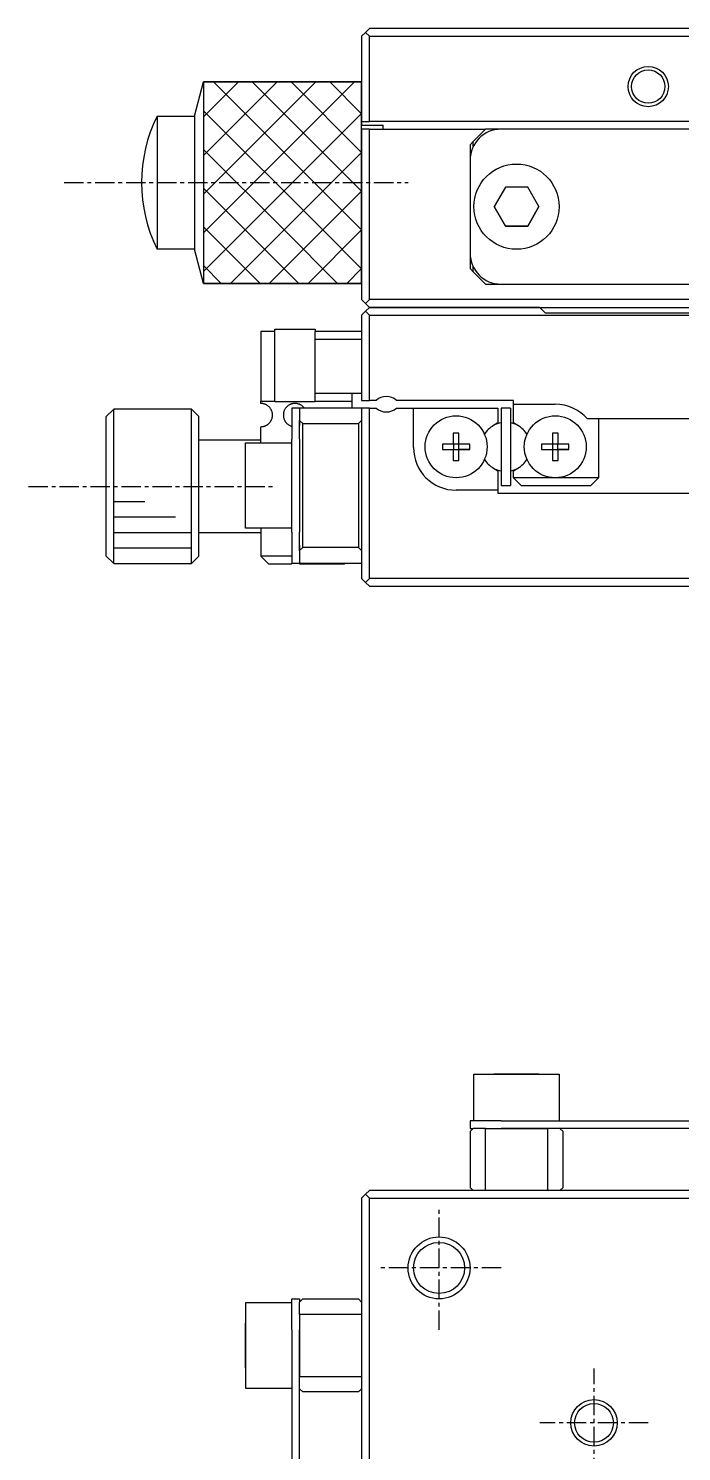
# Model space of a CAD drawing. Extents: x 10 to 479, y 10 to 256.
# Drawn here: x 295.7 to 337.8, y 164.2 to 256 of the extents above; entities that cross this region are included whole.
import ezdxf

# ---------------------------------------------------------------- set-up
doc = ezdxf.new("R2010")
doc.units = 0
doc.linetypes.add('CENTER', pattern=[2, 1.25, -0.25, 0.25, -0.25])
doc.layers.get('0').update_dxf_attribs({"linetype": 'CONTINUOUS'})
doc.layers.add('CENTER', color=1, linetype='CENTER')

msp = doc.modelspace()

# ---------------------------------------------------------------- linework, layer by layer
at = {"color": 7, "linetype": 'CONTINUOUS'}
for p, q in [((317.407, 255.741), (317.157, 255.491)), ((317.657, 255.991), (317.407, 255.741)), ((317.657, 255.491), (317.407, 255.741)), ((386.657, 255.991), (317.657, 255.991)), ((317.657, 249.991), (317.657, 255.491)), ((317.657, 255.491), (386.657, 255.491)), ((306.367, 250.341), (306.957, 252.541)), ((317.157, 252.541), (306.957, 252.541)), ((306.957, 252.541), (306.957, 239.541)), ((317.157, 239.541), (317.157, 252.541)), ((303.957, 250.341), (303.957, 241.741)), ((303.957, 250.341), (306.367, 250.341)), ((306.367, 250.341), (306.367, 241.741)), ((317.157, 249.991), (317.657, 249.991)), ((317.157, 249.991), (317.157, 249.741)), ((339.107, 249.991), (317.657, 249.991)), ((317.157, 249.741), (318.557, 249.741)), ((317.157, 249.491), (317.157, 249.741)), ((317.157, 249.491), (317.157, 238.491)), ((317.657, 249.491), (317.157, 249.491)), ((317.657, 238.491), (317.657, 249.491)), ((317.657, 249.491), (325.157, 249.491)), ((318.557, 249.491), (318.557, 249.741)), ((324.357, 248.691), (325.157, 249.491)), ((326.157, 249.491), (325.157, 249.491)), ((347.237, 249.491), (326.157, 249.491)), ((324.357, 248.691), (324.157, 248.491)), ((324.157, 248.491), (324.157, 247.491)), ((324.357, 248.363), (324.357, 248.691)), ((324.157, 247.491), (324.157, 241.491)), ((326.435, 245.741), (325.713, 244.491)), ((327.878, 245.741), (326.435, 245.741)), ((328.6, 244.491), (327.878, 245.741)), ((325.713, 244.491), (326.435, 243.241)), ((326.435, 243.241), (325.713, 244.491)), ((327.878, 243.241), (328.6, 244.491)), ((328.6, 244.491), (327.878, 243.241)), ((326.435, 243.241), (327.878, 243.241)), ((327.878, 243.241), (326.435, 243.241)), ((306.367, 241.741), (303.957, 241.741)), ((306.957, 239.541), (306.367, 241.741)), ((324.157, 241.491), (324.157, 240.491)), ((324.157, 240.491), (324.357, 240.291)), ((324.357, 240.291), (324.357, 240.62)), ((325.157, 239.491), (324.357, 240.291)), ((306.957, 239.541), (317.157, 239.541)), ((325.157, 239.491), (326.157, 239.491)), ((326.157, 239.491), (349.107, 239.491)), ((317.157, 238.491), (317.407, 238.241)), ((317.407, 238.241), (317.657, 238.491)), ((317.407, 238.241), (317.657, 237.991)), ((317.407, 237.741), (317.657, 237.991)), ((386.657, 238.491), (317.657, 238.491)), ((317.657, 237.991), (386.657, 237.991)), ((328.657, 237.991), (317.657, 237.991)), ((328.657, 237.991), (329.007, 237.641)), ((317.407, 237.741), (317.157, 237.491)), ((317.157, 237.491), (317.157, 231.991)), ((317.657, 237.491), (317.407, 237.741)), ((317.657, 237.491), (386.657, 237.491)), ((317.657, 231.991), (317.657, 237.491)), ((329.007, 237.641), (375.307, 237.641)), ((310.657, 236.441), (310.657, 231.941)), ((311.557, 236.441), (310.657, 236.441)), ((311.557, 231.891), (311.557, 236.591)), ((311.557, 236.591), (314.157, 236.591)), ((314.157, 236.591), (314.157, 236.441)), ((317.157, 236.441), (314.157, 236.441)), ((314.157, 235.941), (314.157, 236.441)), ((314.157, 235.941), (317.157, 235.941)), ((314.157, 232.441), (314.157, 235.941)), ((316.557, 232.441), (314.157, 232.441)), ((314.157, 231.941), (314.157, 232.441)), ((317.157, 232.441), (316.557, 232.441)), ((316.557, 231.941), (316.557, 232.441)), ((301.657, 231.441), (301.657, 231.425)), ((301.657, 231.441), (306.157, 231.441)), ((306.157, 231.441), (306.157, 221.441)), ((306.157, 231.441), (306.657, 230.941)), ((310.657, 231.941), (311.557, 231.941)), ((310.657, 231.791), (310.657, 231.941)), ((310.669, 231.791), (310.657, 231.791)), ((310.681, 231.791), (310.669, 231.791)), ((310.694, 231.79), (310.681, 231.791)), ((310.706, 231.79), (310.694, 231.79)), ((310.718, 231.789), (310.706, 231.79)), ((310.733, 231.787), (310.718, 231.789)), ((310.749, 231.786), (310.733, 231.787)), ((310.763, 231.784), (310.749, 231.786)), ((310.778, 231.781), (310.763, 231.784)), ((310.792, 231.779), (310.778, 231.781)), ((310.806, 231.776), (310.792, 231.779)), ((310.82, 231.773), (310.806, 231.776)), ((310.834, 231.77), (310.82, 231.773)), ((310.848, 231.767), (310.834, 231.77)), ((310.874, 231.759), (310.848, 231.767)), ((310.898, 231.751), (310.874, 231.759)), ((310.922, 231.743), (310.898, 231.751)), ((310.939, 231.736), (310.922, 231.743)), ((310.956, 231.729), (310.939, 231.736)), ((310.987, 231.715), (310.956, 231.729)), ((311.017, 231.699), (310.987, 231.715)), ((311.046, 231.682), (311.017, 231.699)), ((311.073, 231.665), (311.046, 231.682)), ((311.116, 231.634), (311.073, 231.665)), ((311.156, 231.601), (311.116, 231.634)), ((311.193, 231.566), (311.156, 231.601)), ((311.227, 231.528), (311.193, 231.566)), ((311.258, 231.489), (311.227, 231.528)), ((311.287, 231.448), (311.258, 231.489)), ((311.313, 231.405), (311.287, 231.448)), ((314.157, 231.891), (311.557, 231.891)), ((312.228, 231.45), (312.205, 231.412)), ((312.253, 231.486), (312.228, 231.45)), ((312.28, 231.52), (312.253, 231.486)), ((312.314, 231.56), (312.28, 231.52)), ((312.352, 231.596), (312.314, 231.56)), ((312.393, 231.631), (312.352, 231.596)), ((312.425, 231.654), (312.393, 231.631)), ((312.458, 231.677), (312.425, 231.654)), ((312.494, 231.698), (312.458, 231.677)), ((312.531, 231.717), (312.494, 231.698)), ((312.554, 231.728), (312.531, 231.717)), ((312.578, 231.737), (312.554, 231.728)), ((312.602, 231.747), (312.578, 231.737)), ((312.621, 231.753), (312.602, 231.747)), ((312.641, 231.76), (312.621, 231.753)), ((312.661, 231.765), (312.641, 231.76)), ((313.157, 231.491), (312.657, 231.491)), ((312.657, 231.491), (312.657, 229.491)), ((312.682, 231.771), (312.661, 231.765)), ((312.694, 231.773), (312.682, 231.771)), ((312.706, 231.776), (312.694, 231.773)), ((312.718, 231.778), (312.706, 231.776)), ((312.73, 231.781), (312.718, 231.778)), ((312.743, 231.783), (312.73, 231.781)), ((312.755, 231.784), (312.743, 231.783)), ((312.768, 231.786), (312.755, 231.784)), ((312.781, 231.787), (312.768, 231.786)), ((312.792, 231.788), (312.781, 231.787)), ((312.802, 231.789), (312.792, 231.788)), ((312.812, 231.79), (312.802, 231.789)), ((312.823, 231.791), (312.812, 231.79)), ((312.833, 231.791), (312.823, 231.791)), ((312.844, 231.791), (312.833, 231.791)), ((312.854, 231.791), (312.844, 231.791)), ((312.865, 231.791), (312.854, 231.791)), ((312.876, 231.791), (312.865, 231.791)), ((312.886, 231.791), (312.876, 231.791)), ((312.897, 231.79), (312.886, 231.791)), ((312.907, 231.79), (312.897, 231.79)), ((312.918, 231.789), (312.907, 231.79)), ((312.928, 231.788), (312.918, 231.789)), ((312.938, 231.787), (312.928, 231.788)), ((312.947, 231.786), (312.938, 231.787)), ((312.96, 231.784), (312.947, 231.786)), ((312.972, 231.782), (312.96, 231.784)), ((312.984, 231.78), (312.972, 231.782)), ((312.995, 231.778), (312.984, 231.78)), ((313.01, 231.775), (312.995, 231.778)), ((313.024, 231.772), (313.01, 231.775)), ((313.038, 231.769), (313.024, 231.772)), ((313.063, 231.762), (313.038, 231.769)), ((313.086, 231.755), (313.063, 231.762)), ((313.109, 231.748), (313.086, 231.755)), ((313.14, 231.736), (313.109, 231.748)), ((313.17, 231.723), (313.14, 231.736)), ((317.157, 231.491), (313.157, 231.491)), ((313.157, 231.491), (313.157, 230.691)), ((313.201, 231.708), (313.17, 231.723)), ((313.23, 231.692), (313.201, 231.708)), ((313.258, 231.675), (313.23, 231.692)), ((313.298, 231.648), (313.258, 231.675)), ((313.335, 231.619), (313.298, 231.648)), ((313.369, 231.589), (313.335, 231.619)), ((313.401, 231.558), (313.369, 231.589)), ((313.43, 231.524), (313.401, 231.558)), ((313.457, 231.491), (313.43, 231.524)), ((314.157, 231.941), (314.157, 231.891)), ((314.157, 231.941), (316.557, 231.941)), ((316.557, 231.491), (316.557, 231.941)), ((317.157, 231.991), (317.657, 231.991)), ((317.157, 231.491), (317.157, 220.491)), ((317.657, 231.491), (317.157, 231.491)), ((318.095, 231.991), (317.657, 231.991)), ((317.657, 231.491), (318.095, 231.491)), ((317.657, 220.491), (317.657, 231.491)), ((326.957, 231.991), (319.418, 231.991)), ((319.418, 231.491), (320.507, 231.491)), ((320.507, 228.941), (320.507, 231.491)), ((320.507, 231.491), (325.957, 231.491)), ((325.957, 231.491), (325.957, 230.536)), ((326.157, 231.491), (326.157, 226.491)), ((326.757, 231.491), (326.157, 231.491)), ((326.757, 231.491), (326.757, 226.491)), ((326.957, 231.741), (326.957, 231.991)), ((326.957, 231.741), (329.657, 231.741)), ((326.957, 230.536), (326.957, 231.741)), ((301.157, 231.425), (300.657, 230.923)), ((300.657, 230.923), (300.657, 221.959)), ((301.657, 231.425), (301.157, 231.425)), ((301.157, 221.457), (301.157, 231.425)), ((306.657, 221.941), (306.657, 230.941)), ((311.196, 230.52), (311.219, 230.545)), ((311.219, 230.545), (311.241, 230.571)), ((311.241, 230.571), (311.262, 230.598)), ((311.262, 230.598), (311.282, 230.627)), ((311.282, 230.627), (311.296, 230.65)), ((311.296, 230.65), (311.31, 230.674)), ((311.31, 230.674), (311.323, 230.697)), ((311.336, 231.359), (311.313, 231.405)), ((311.323, 230.697), (311.338, 230.728)), ((311.352, 231.322), (311.336, 231.359)), ((311.338, 230.728), (311.351, 230.758)), ((311.351, 230.758), (311.364, 230.792)), ((311.366, 231.284), (311.352, 231.322)), ((311.364, 230.792), (311.375, 230.827)), ((311.379, 231.244), (311.366, 231.284)), ((311.375, 230.827), (311.385, 230.861)), ((311.389, 231.204), (311.379, 231.244)), ((311.385, 230.861), (311.392, 230.896)), ((311.397, 231.162), (311.389, 231.204)), ((311.392, 230.896), (311.398, 230.93)), ((311.403, 231.12), (311.397, 231.162)), ((311.398, 230.93), (311.403, 230.965)), ((311.406, 231.076), (311.403, 231.12)), ((311.403, 230.965), (311.405, 230.999)), ((311.405, 230.999), (311.407, 231.032)), ((311.407, 231.032), (311.406, 231.076)), ((312.109, 231.103), (312.107, 231.056)), ((312.107, 231.056), (312.107, 231.019)), ((312.107, 231.019), (312.109, 230.981)), ((312.114, 231.149), (312.109, 231.103)), ((312.109, 230.981), (312.113, 230.943)), ((312.113, 230.943), (312.119, 230.904)), ((312.122, 231.194), (312.114, 231.149)), ((312.119, 230.904), (312.126, 230.874)), ((312.134, 231.241), (312.122, 231.194)), ((312.126, 230.874), (312.133, 230.844)), ((312.133, 230.844), (312.142, 230.814)), ((312.148, 231.287), (312.134, 231.241)), ((312.142, 230.814), (312.152, 230.783)), ((312.165, 231.331), (312.148, 231.287)), ((312.152, 230.783), (312.164, 230.753)), ((312.164, 230.753), (312.178, 230.722)), ((312.184, 231.373), (312.165, 231.331)), ((312.178, 230.722), (312.194, 230.691)), ((312.205, 231.412), (312.184, 231.373)), ((312.194, 230.691), (312.211, 230.66)), ((312.211, 230.66), (312.225, 230.636)), ((312.225, 230.636), (312.241, 230.612)), ((312.241, 230.612), (312.259, 230.589)), ((312.259, 230.589), (312.277, 230.566)), ((312.277, 230.566), (312.297, 230.542)), ((312.297, 230.542), (312.318, 230.52)), ((313.357, 230.491), (313.157, 230.691)), ((313.157, 230.691), (313.157, 230.363)), ((313.157, 230.354), (313.157, 230.691)), ((317.157, 230.691), (316.957, 230.491)), ((325.957, 230.536), (325.663, 230.366)), ((327.25, 230.366), (326.957, 230.536)), ((339.682, 230.791), (331.736, 230.791)), ((332.457, 230.791), (332.457, 226.991)), ((310.657, 230.291), (310.683, 230.292)), ((310.657, 229.241), (310.657, 230.291)), ((310.683, 230.292), (310.709, 230.293)), ((310.709, 230.293), (310.734, 230.295)), ((310.734, 230.295), (310.758, 230.298)), ((310.758, 230.298), (310.782, 230.302)), ((310.782, 230.302), (310.805, 230.306)), ((310.805, 230.306), (310.831, 230.312)), ((310.831, 230.312), (310.857, 230.318)), ((310.857, 230.318), (310.882, 230.326)), ((310.882, 230.326), (310.906, 230.334)), ((310.906, 230.334), (310.93, 230.343)), ((310.93, 230.343), (310.954, 230.353)), ((310.954, 230.353), (310.986, 230.367)), ((310.986, 230.367), (311.017, 230.383)), ((311.017, 230.383), (311.039, 230.396)), ((311.039, 230.396), (311.061, 230.409)), ((311.061, 230.409), (311.082, 230.423)), ((311.082, 230.423), (311.104, 230.439)), ((311.104, 230.439), (311.126, 230.456)), ((311.126, 230.456), (311.15, 230.477)), ((311.15, 230.477), (311.174, 230.498)), ((311.174, 230.498), (311.196, 230.52)), ((312.318, 230.52), (312.34, 230.498)), ((312.34, 230.498), (312.363, 230.477)), ((312.363, 230.477), (312.387, 230.457)), ((312.387, 230.457), (312.411, 230.438)), ((312.411, 230.438), (312.437, 230.42)), ((312.437, 230.42), (312.464, 230.402)), ((312.464, 230.402), (312.492, 230.386)), ((312.492, 230.386), (312.521, 230.37)), ((312.521, 230.37), (312.552, 230.356)), ((312.552, 230.356), (312.583, 230.343)), ((312.583, 230.343), (312.601, 230.336)), ((312.601, 230.336), (312.619, 230.33)), ((312.619, 230.33), (312.638, 230.324)), ((312.638, 230.324), (312.657, 230.318)), ((313.157, 229.491), (313.157, 230.354)), ((313.357, 222.491), (313.357, 230.491)), ((313.357, 230.491), (316.957, 230.491)), ((316.957, 230.491), (316.957, 222.491)), ((323.077, 229.878), (323.077, 229.171)), ((323.437, 229.878), (323.077, 229.878)), ((323.437, 229.171), (323.437, 229.878)), ((329.477, 229.878), (329.477, 229.171)), ((329.837, 229.878), (329.477, 229.878)), ((329.837, 229.171), (329.837, 229.878)), ((306.657, 229.441), (310.657, 229.441)), ((309.657, 223.741), (309.657, 229.241)), ((309.657, 229.241), (312.657, 229.241)), ((312.657, 223.491), (312.657, 229.491)), ((313.157, 229.491), (313.157, 223.491)), ((322.37, 229.171), (322.37, 228.811)), ((323.077, 229.171), (322.37, 229.171)), ((322.37, 228.811), (323.077, 228.811)), ((322.37, 228.811), (323.077, 228.811)), ((323.087, 229.161), (323.077, 229.171)), ((323.087, 228.822), (323.077, 228.811)), ((323.077, 228.811), (323.077, 228.105)), ((323.426, 229.161), (323.087, 229.161)), ((323.087, 229.161), (323.087, 228.822)), ((323.087, 228.822), (323.426, 228.822)), ((323.426, 229.161), (323.437, 229.171)), ((323.426, 228.822), (323.426, 229.161)), ((323.426, 228.822), (323.437, 228.811)), ((324.143, 229.171), (323.437, 229.171)), ((323.437, 228.811), (324.143, 228.811)), ((323.437, 228.105), (323.437, 228.811)), ((324.143, 228.811), (323.437, 228.811)), ((324.143, 228.811), (324.143, 229.171)), ((328.77, 229.171), (328.77, 228.811)), ((329.477, 229.171), (328.77, 229.171)), ((328.77, 228.811), (329.477, 228.811)), ((328.77, 228.811), (329.477, 228.811)), ((329.487, 229.161), (329.477, 229.171)), ((329.487, 228.822), (329.477, 228.811)), ((329.477, 228.811), (329.477, 228.105)), ((329.826, 229.161), (329.487, 229.161)), ((329.487, 229.161), (329.487, 228.822)), ((329.487, 228.822), (329.826, 228.822)), ((329.826, 229.161), (329.837, 229.171)), ((329.826, 228.822), (329.826, 229.161)), ((329.826, 228.822), (329.837, 228.811)), ((330.543, 229.171), (329.837, 229.171)), ((329.837, 228.811), (330.543, 228.811)), ((329.837, 228.105), (329.837, 228.811)), ((330.543, 228.811), (329.837, 228.811)), ((330.543, 228.811), (330.543, 229.171)), ((323.077, 228.105), (323.437, 228.105)), ((329.477, 228.105), (329.837, 228.105)), ((325.663, 227.616), (325.957, 227.447)), ((325.957, 227.447), (325.957, 226.191)), ((326.957, 227.447), (327.25, 227.616)), ((326.957, 226.991), (326.957, 227.447)), ((329.657, 226.991), (326.957, 226.991)), ((326.957, 226.991), (327.457, 226.491)), ((332.457, 226.991), (329.657, 226.991)), ((331.957, 226.491), (332.457, 226.991)), ((325.957, 226.191), (323.257, 226.191)), ((325.957, 226.191), (325.957, 225.991)), ((325.957, 225.991), (378.357, 225.991)), ((326.157, 226.491), (326.757, 226.491)), ((327.457, 226.491), (331.957, 226.491)), ((310.657, 223.441), (306.657, 223.441)), ((312.657, 223.741), (309.657, 223.741)), ((310.657, 223.741), (310.657, 221.941)), ((312.657, 223.491), (312.657, 221.491)), ((313.157, 222.62), (313.157, 223.491)), ((313.157, 222.62), (313.157, 222.291)), ((313.157, 222.291), (313.157, 222.62)), ((313.157, 222.291), (313.357, 222.491)), ((313.157, 222.291), (313.157, 221.491)), ((316.957, 222.491), (313.357, 222.491)), ((316.957, 222.491), (317.157, 222.291)), ((300.657, 221.959), (301.157, 221.457)), ((301.157, 221.457), (301.657, 221.457)), ((301.657, 221.457), (301.657, 221.441)), ((306.157, 221.441), (301.657, 221.441)), ((306.657, 221.941), (306.157, 221.441)), ((312.657, 221.941), (310.657, 221.941)), ((311.157, 221.441), (310.657, 221.941)), ((311.157, 221.441), (312.657, 221.441)), ((312.657, 221.491), (313.157, 221.491)), ((312.657, 221.441), (312.657, 221.491)), ((313.157, 221.491), (317.157, 221.491)), ((313.157, 221.491), (313.157, 221.441)), ((313.157, 221.441), (316.057, 221.441)), ((316.107, 221.491), (316.057, 221.441)), ((317.157, 220.491), (317.407, 220.241)), ((317.407, 220.241), (317.657, 220.491)), ((386.657, 220.491), (317.657, 220.491)), ((317.657, 219.991), (317.407, 220.241)), ((317.657, 219.991), (386.657, 219.991)), ((324.407, 188.5), (329.907, 188.5)), ((324.407, 188.5), (327.157, 188.5)), ((324.407, 185.5), (324.407, 188.5)), ((325.713, 188.5), (326.435, 188.5)), ((326.435, 188.5), (325.713, 188.5)), ((326.435, 188.5), (327.878, 188.5)), ((327.878, 188.5), (326.435, 188.5)), ((327.157, 188.5), (329.907, 188.5)), ((327.878, 188.5), (328.6, 188.5)), ((328.6, 188.5), (327.878, 188.5)), ((329.907, 188.5), (329.907, 185.5)), ((324.157, 185.5), (324.157, 185)), ((326.157, 185.5), (324.157, 185.5)), ((324.157, 184.8), (324.357, 185)), ((324.157, 185), (324.357, 185)), ((324.157, 184.8), (324.157, 181.2)), ((325.157, 185), (324.357, 185)), ((325.157, 181), (325.157, 185)), ((325.157, 185), (326.157, 185)), ((325.157, 185), (326.157, 185)), ((326.157, 185.5), (349.107, 185.5)), ((326.157, 185), (329.157, 185)), ((329.157, 185), (326.157, 185)), ((329.157, 185), (329.157, 181)), ((349.107, 185), (329.157, 185)), ((329.957, 185), (330.157, 184.8)), ((330.157, 181.2), (330.157, 184.8)), ((317.407, 180.75), (317.657, 181)), ((386.657, 181), (317.657, 181)), ((324.357, 181), (324.157, 181.2)), ((330.157, 181.2), (329.957, 181)), ((317.157, 180.5), (317.407, 180.75)), ((317.157, 180.5), (317.157, 111.5)), ((317.407, 180.75), (317.657, 180.5)), ((317.657, 180.5), (386.657, 180.5)), ((317.657, 111.5), (317.657, 180.5)), ((309.657, 173.75), (309.657, 168.25)), ((309.657, 173.75), (309.657, 171)), ((312.657, 173.75), (309.657, 173.75)), ((312.657, 174), (313.157, 174)), ((312.657, 172), (312.657, 174)), ((313.357, 174), (313.157, 173.8)), ((313.157, 174), (313.157, 173.8)), ((313.157, 173), (313.157, 173.8)), ((313.357, 174), (316.957, 174)), ((317.157, 173.8), (316.957, 174)), ((317.157, 173), (313.157, 173)), ((313.157, 173), (313.157, 172)), ((313.157, 173), (313.157, 172)), ((309.657, 172.443), (309.657, 171.722)), ((309.657, 171.722), (309.657, 172.443)), ((312.657, 172), (312.657, 149.05)), ((313.157, 172), (313.157, 169)), ((313.157, 169), (313.157, 172)), ((309.657, 171.722), (309.657, 170.278)), ((309.657, 170.278), (309.657, 171.722)), ((309.657, 171), (309.657, 168.25)), ((309.657, 170.278), (309.657, 169.557)), ((309.657, 169.557), (309.657, 170.278)), ((313.157, 169), (317.157, 169)), ((313.157, 149.05), (313.157, 169)), ((309.657, 168.25), (312.657, 168.25)), ((313.157, 168.2), (313.357, 168)), ((316.957, 168), (317.157, 168.2)), ((316.957, 168), (313.357, 168))]:
    msp.add_line(p, q, dxfattribs=at)
at = {"color": 3, "linetype": 'CONTINUOUS'}
for p, q in [((317.157, 255.491), (317.157, 249.991)), ((306.957, 252.541), (306.957, 239.541)), ((306.957, 252.541), (317.157, 252.541)), ((314.202, 252.541), (306.957, 245.296)), ((311.702, 252.541), (306.957, 247.796)), ((309.202, 252.541), (306.957, 250.296)), ((316.702, 252.541), (307.152, 242.991)), ((317.152, 242.991), (307.602, 252.541)), ((317.157, 245.486), (310.102, 252.541)), ((317.157, 247.986), (312.602, 252.541)), ((317.157, 250.486), (315.102, 252.541)), ((314.652, 242.991), (306.957, 250.686)), ((317.157, 250.496), (309.652, 242.991)), ((312.152, 242.991), (306.957, 248.186)), ((317.157, 247.996), (312.152, 242.991)), ((309.652, 242.991), (306.957, 245.686)), ((317.157, 245.496), (314.652, 242.991)), ((307.152, 242.991), (306.957, 243.186)), ((309.652, 242.991), (306.957, 240.296)), ((307.152, 242.991), (306.957, 242.796)), ((310.602, 239.541), (307.152, 242.991)), ((312.152, 242.991), (308.702, 239.541)), ((313.102, 239.541), (309.652, 242.991)), ((314.652, 242.991), (311.202, 239.541)), ((315.602, 239.541), (312.152, 242.991)), ((317.152, 242.991), (313.702, 239.541)), ((317.157, 240.486), (314.652, 242.991)), ((317.157, 242.996), (317.152, 242.991)), ((317.157, 242.986), (317.152, 242.991)), ((308.102, 239.541), (306.957, 240.686)), ((317.157, 240.496), (316.202, 239.541)), ((317.157, 239.541), (306.957, 239.541)), ((303.157, 225.441), (301.157, 225.441)), ((305.157, 224.441), (301.157, 224.441)), ((306.157, 223.441), (301.157, 223.441)), ((306.157, 222.441), (301.157, 222.441))]:
    msp.add_line(p, q, dxfattribs=at)
for centre, radius in [((335.657, 252.241), 1.3), ((322.157, 176), 2), ((332.157, 166), 1.5)]:
    msp.add_circle(centre, radius, dxfattribs=at)
at = {"color": 7, "linetype": 'CONTINUOUS'}
for centre, radius in [((335.657, 252.241), 1.075), ((327.157, 244.491), 2.75), ((323.257, 228.991), 2), ((329.657, 228.991), 2), ((322.157, 176), 1.65), ((332.157, 166), 1.25)]:
    msp.add_circle(centre, radius, dxfattribs=at)
for centre, radius, start, end in [((312.702, 246.041), 9.745, 153.81621, 206.18379), ((326.157, 247.491), 2, 90, 180), ((326.157, 241.491), 2, 180, 270), ((318.757, 231.241), 1, 48.59038, 131.40962), ((318.757, 232.241), 1, 228.59038, 311.40962), ((329.657, 228.991), 2.75, 40.88519, 90), ((326.457, 228.991), 1.587, 100.89309, 120.00003), ((326.457, 228.991), 1.587, 60, 79.10698), ((326.571, 228.876), 1.75, 134.99559, 148.1135), ((326.457, 228.991), 1.587, 135.00003, 149.56682), ((326.457, 228.991), 1.587, 120, 135), ((326.457, 228.991), 1.587, 45, 60), ((326.342, 228.876), 1.75, 31.8865, 45.00441), ((326.457, 228.991), 1.587, 30.43326, 45.00003), ((323.257, 228.941), 2.75, 180, 270), ((326.571, 229.106), 1.75, 211.8865, 225.00441), ((326.457, 228.991), 1.587, 210.43318, 224.99997), ((326.457, 228.991), 1.587, 225, 240), ((326.457, 228.991), 1.587, 300, 315), ((326.457, 228.991), 1.587, 314.99997, 329.56674), ((326.342, 229.106), 1.75, 314.99559, 328.1135), ((326.457, 228.991), 1.587, 239.99997, 259.10691), ((326.457, 228.991), 1.587, 280.89302, 299.99997)]:
    msp.add_arc(centre, radius, start, end, dxfattribs=at)
at = {"layer": 'CENTER', "color": 1, "linetype": 'CENTER'}
for p, q in [((297.957, 246.041), (320.157, 246.041)), ((295.657, 226.441), (311.657, 226.441)), ((322.157, 172), (322.157, 180)), ((326.157, 176), (318.157, 176)), ((332.157, 162.5), (332.157, 169.5)), ((335.657, 166), (328.657, 166))]:
    msp.add_line(p, q, dxfattribs=at)

doc.saveas('drawing.dxf')
